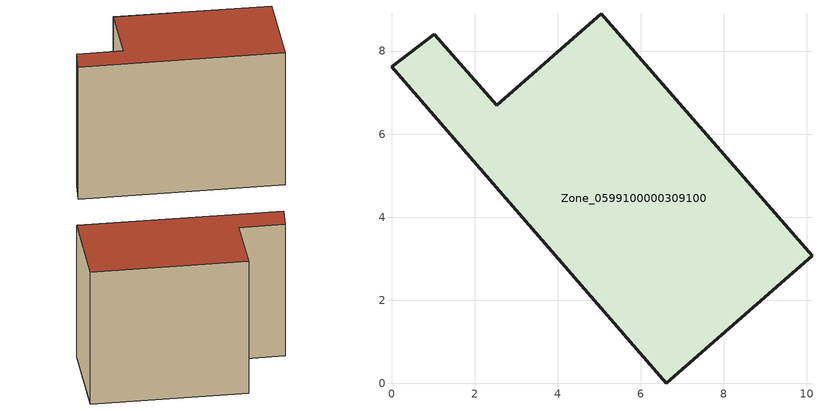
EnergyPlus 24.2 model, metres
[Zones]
Zone_0599100000309100
 floor ground (C_G): 6.61,0 0,7.62 1.03,8.4 2.53,6.7 5.05,8.9 10.12,3.07 z0
 wall outside (C_F): 6.61,0 10.12,3.07 5.05,8.9 2.53,6.7 1.03,8.4 0,7.62 6.61,0 z0:7.3
 roof outside (C_R): 0,7.62 6.61,0 10.12,3.07 5.05,8.9 2.53,6.7 1.03,8.4 z7.3
[BUILDING]
Pand.0599100000309100: North Axis=0; Terrain=City; Loads Convergence Tolerance Value=0.04; Temperature Convergence Tolerance Value=0.4; Solar Distribution=FullExterior; Maximum Number of Warmup Days=25; Minimum Number of Warmup Days=1
[Site:Location]
Rotterdam.The.Hague.AP_ZH_NLD Design_Conditions: Latitude=51.96; Longitude=4.45; Time Zone=1; Elevation=-4.5
[SITE:GROUNDTEMPERATURE:BUILDINGSURFACE]
18, 18, 18, 18, 18, 18, 18, 18, 18, 18, 18, 18
[MATERIAL] Thermal Absorptance=0.9; Solar Absorptance=0.7; Visible Absorptance=0.7
Name | Roughness | Thickness | Conductivity | Density | Specific Heat
G.TC.1946 | MediumSmooth | 0.15 | 1 | 540 | 1210
F.TC.1946 | Rough | 0.3 | 0.857143 | 1920 | 840
R.TC.1946 | MediumRough | 0.2 | 0.909091 | 1500 | 1000
[CONSTRUCTION]
C_G: G.TC.1946
C_F: F.TC.1946
C_R: R.TC.1946
[ZONE]
Zone_0599100000309100: Type=1; Multiplier=1; Ceiling Height=Autocalculate; Volume=Autocalculate; Floor Area=autocalculate; Part of Total Floor Area=Yes
[ZONEINFILTRATION:DESIGNFLOWRATE]
Infil_Zone_0599100000309100: Zone or ZoneList or Space or SpaceList=Zone_0599100000309100; Schedule=AlwaysOn; Design Flow Rate Calculation Method=Flow/Area; Flow Rate per Floor Area=0.003; Constant Term Coefficient=1; Temperature Term Coefficient=0; Velocity Term Coefficient=0; Velocity Squared Term Coefficient=0
[HVACTEMPLATE:ZONE:IDEALLOADSAIRSYSTEM]
Zone_0599100000309100: Maximum Heating Supply Air Temperature=50; Minimum Cooling Supply Air Temperature=13; Maximum Heating Supply Air Humidity Ratio=0.0156; Minimum Cooling Supply Air Humidity Ratio=0.0077; Heating Limit=NoLimit; Cooling Limit=NoLimit; Dehumidification Control Type=ConstantSensibleHeatRatio; Cooling Sensible Heat Ratio=0.7; Dehumidification Setpoint=60; Humidification Control Type=None; Humidification Setpoint=30; Outdoor Air Method=None; Outdoor Air Flow Rate per Person=0.00944; Outdoor Air Flow Rate per Zone Floor Area=0; Outdoor Air Flow Rate per Zone=0; Demand Controlled Ventilation Type=None; Outdoor Air Economizer Type=NoEconomizer; Heat Recovery Type=None; Sensible Heat Recovery Effectiveness=0.7; Latent Heat Recovery Effectiveness=0.65
[ZONECONTROL:THERMOSTAT]
ThermostatControl_Zone_0599100000309100: Zone or ZoneList=Zone_0599100000309100; Control Type Schedule=DualSetpointControlType; Control 1=Thermostat_Zone_0599100000309100; Temperature Difference Between Cutout And Setpoint=0
[THERMOSTATSETPOINT:DUALSETPOINT]
Thermostat_Zone_0599100000309100: Heating Setpoint Temperature Schedule=HeatingSetpoint_Zone_0599100000309100; Cooling Setpoint Temperature Schedule=CoolingSetpoint_Zone_0599100000309100
[SCHEDULE:COMPACT]
HeatingSetpoint_Zone_0599100000309100: Through: 12/31, For: AllDays, Until: 24:00, 21
CoolingSetpoint_Zone_0599100000309100: Through: 12/31, For: AllDays, Until: 24:00, 24
DualSetpointControlType: Through: 12/31, For: AllDays, Until: 24:00, 4
AlwaysOn: Through: 12/31, For: AllDays, Until: 24:00, 1
